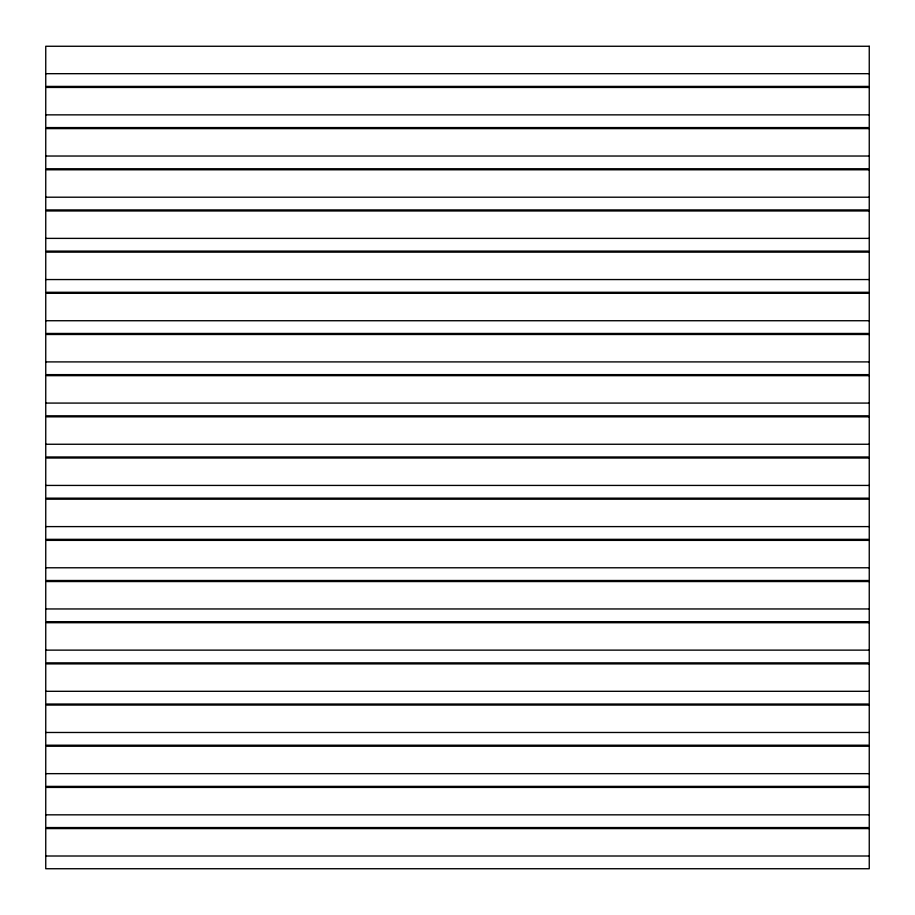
<?xml version="1.0" encoding="UTF-8"?>
<svg xmlns="http://www.w3.org/2000/svg" width="915" height="915" viewBox="0 0 915 915"><rect width="100%" height="100%" fill="white"/><g stroke="black" fill="none" stroke-linecap="round" stroke-linejoin="round"><path stroke-width="1.37" d="M45.75 73.68L869.25 73.68M45.75 114.855L869.25 114.855M45.75 156.03L869.25 156.03M45.75 197.205L869.25 197.205M45.75 238.38L869.25 238.38M45.75 279.555L869.25 279.555M45.75 320.73L869.25 320.73M45.75 361.905L869.25 361.905M45.75 403.08L869.25 403.08M45.75 444.255L869.25 444.255M45.75 485.43L869.25 485.43M45.75 526.605L869.25 526.605M45.75 567.78L869.25 567.78M45.75 608.955L869.25 608.955M45.75 650.13L869.25 650.13M45.75 691.305L869.25 691.305M45.75 732.48L869.25 732.48M45.75 773.655L869.25 773.655M45.75 814.83L869.25 814.83M45.75 856.005L869.25 856.005M869.25 46.265L45.75 46.265L45.75 86.41L869.25 86.41L869.25 46.265M869.25 87.44L45.75 87.44L45.75 127.585L869.25 127.585L869.25 87.44M869.25 128.615L45.75 128.615L45.75 168.76L869.25 168.76L869.25 128.615M869.25 169.79L45.75 169.79L45.75 209.935L869.25 209.935L869.25 169.79M869.25 210.965L45.75 210.965L45.75 251.11L869.25 251.11L869.25 210.965M869.25 252.14L45.75 252.14L45.75 292.285L869.25 292.285L869.25 252.14M869.25 293.315L45.75 293.315L45.75 333.46L869.25 333.46L869.25 293.315M869.25 334.49L45.75 334.49L45.75 374.635L869.25 374.635L869.25 334.49M869.25 375.665L45.75 375.665L45.75 415.81L869.25 415.81L869.25 375.665M869.25 416.84L45.75 416.84L45.75 456.985L869.25 456.985L869.25 416.84M869.25 458.015L45.75 458.015L45.75 498.16L869.25 498.16L869.25 458.015M869.25 499.19L45.75 499.19L45.75 539.335L869.25 539.335L869.25 499.19M869.25 540.365L45.75 540.365L45.75 580.51L869.25 580.51L869.25 540.365M869.25 581.54L45.75 581.54L45.75 621.685L869.25 621.685L869.25 581.54M869.25 622.715L45.75 622.715L45.75 662.86L869.25 662.86L869.25 622.715M869.25 663.89L45.75 663.89L45.75 704.035L869.25 704.035L869.25 663.89M869.25 705.065L45.75 705.065L45.75 745.21L869.25 745.21L869.25 705.065M869.25 746.24L45.75 746.24L45.75 786.385L869.25 786.385L869.25 746.24M869.25 787.415L45.75 787.415L45.75 827.56L869.25 827.56L869.25 787.415M869.25 828.59L45.75 828.59L45.75 868.735L869.25 868.735L869.25 828.59"/></g></svg>
